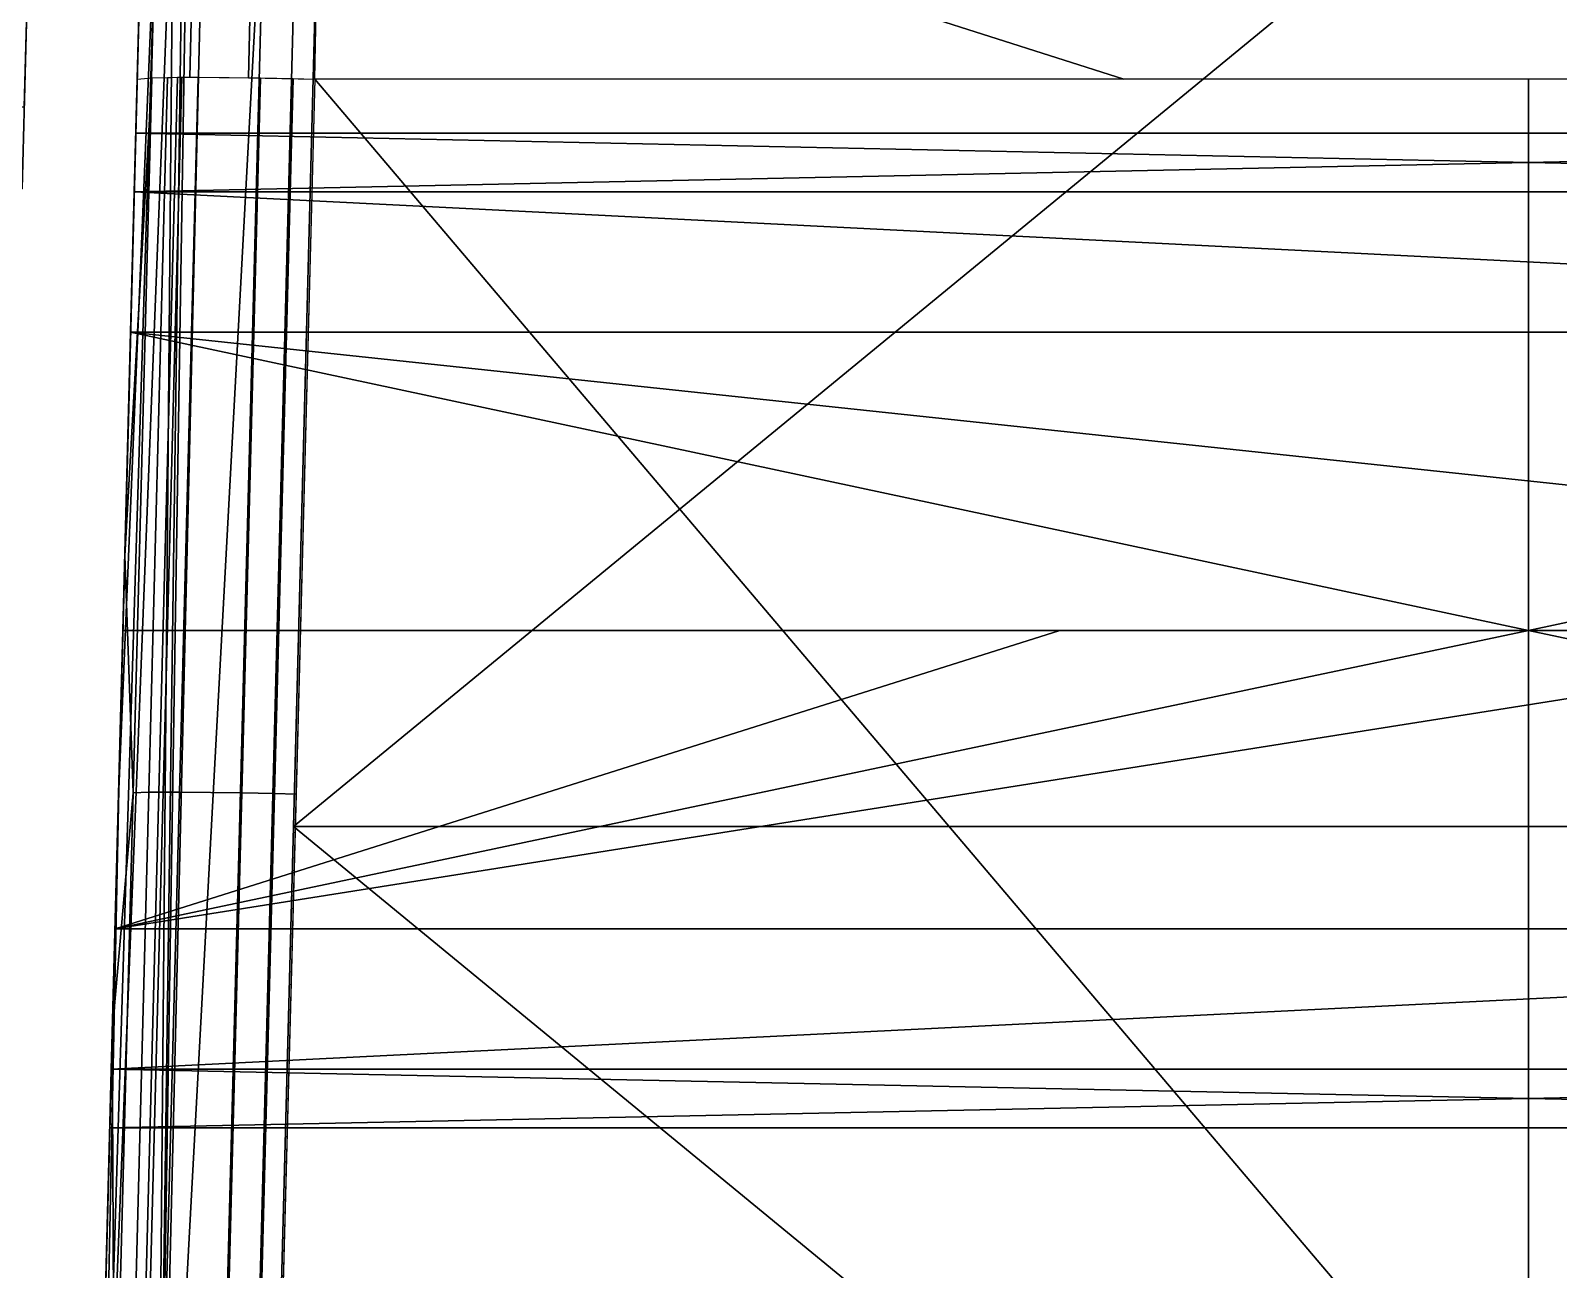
# Model space of a CAD drawing. Extents: x -16.2 to 16.1, y -17.9 to 0.1.
# Drawn here: x -4.227 to 0.076, y -10.167 to -6.679 of the extents above; entities that cross this region are included whole.
import ezdxf

# ---------------------------------------------------------------- set-up
doc = ezdxf.new("R2010")
doc.units = 0
doc.header["$MEASUREMENT"] = 0
doc.layers.add('Pux Jalapa', color=255, linetype='CONTINUOUS')

msp = doc.modelspace()

# ---------------------------------------------------------------- linework, layer by layer
at = {"layer": 'Pux Jalapa'}
for points in [[(-12.1304, -6.8943, -7.3802), (-12.3144, 0.1319, -7.5642), (-4.1789, -4.3812, -7.4461)], [(-4.2508, -7.1246, 7.3742), (-4.1521, -3.355, 7.4729), (-12.2182, -3.5435, 7.468)], [(-4.2448, -6.8943, -7.3802), (-12.1304, -6.8943, -7.3802), (-4.1789, -4.3812, -7.4461)], [(-3.9264, -6.8157, 6.6702), (-3.8881, -5.355, 5.1708), (-3.9304, -6.9681, 4.0191)], [(-3.8881, -5.355, 5.1708), (-3.9086, -6.138, 2.7205), (-3.9304, -6.9681, 4.0191)], [(-3.9264, -6.8157, 6.6702), (-3.8993, -5.7805, 6.2174), (-3.8881, -5.355, 5.1708)], [(-4.2119, -5.6377, -7.4131), (-4.2448, -6.8943, -7.3802), (-4.2357, -6.5474, -5.6483)], [(-4.2508, -7.1246, 7.3742), (-4.2179, -5.8681, 7.4071), (-4.2357, -6.5474, 5.6752)], [(-3.5635, -6.0681, -7.8171), (-3.7131, -11.7842, -10.3349), (-3.6216, -11.7782, -10.354), (-3.4719, -6.062, -7.8363)], [(-3.4719, -6.062, -7.8363), (-3.6216, -11.7782, -10.354), (-3.5614, -11.778, -10.358), (-3.4117, -6.0619, -7.8402)], [(-0.0087, -6.0619, -7.8402), (-3.4117, -6.0619, -7.8402), (-3.4866, -8.9199, -9.0991)], [(3.4692, -8.9199, -9.0991), (-0.0087, -6.0619, -7.8402), (-3.4866, -8.9199, -9.0991)], [(3.4692, -8.9199, -9.0991), (3.3944, -6.0619, -7.8402), (-0.0087, -6.0619, -7.8402)], [(-3.8743, -11.8155, -10.2542), (-3.7131, -11.7842, -10.3349), (-3.5635, -6.0681, -7.8171)], [(-3.5635, -6.0681, -7.8171), (-3.7368, -6.1032, -7.727), (-3.8743, -11.8155, -10.2542)], [(-3.7368, -6.1032, -7.727), (-3.7837, -6.1206, -7.6847), (-3.8743, -11.8155, -10.2542)], [(-1.148, -6.8157, 7.1701), (-3.4265, -6.8157, 7.1701), (-3.4124, -6.0941, 7.0149)], [(1.1306, -6.8157, 7.1701), (-1.148, -6.8157, 7.1701), (-3.4124, -6.0941, 7.0149)], [(3.395, -6.0941, 7.0149), (1.1306, -6.8157, 7.1701), (-3.4124, -6.0941, 7.0149)], [(-4.0319, -11.4302, -9.7982), (-3.8743, -11.8155, -10.2542), (-3.8245, -6.1407, -7.6367)], [(-3.8245, -6.1407, -7.6367), (-3.8688, -6.1718, -7.5634), (-4.0319, -11.4302, -9.7982)], [(-3.9086, -6.138, 2.7205), (-3.9291, -6.9211, 2.7205), (-3.9304, -6.9681, 4.0191)], [(-3.9291, -6.9211, -3.5103), (-3.9086, -6.138, -3.5103), (-3.9086, -6.138, -5.5872), (-3.9291, -6.9211, -5.5872)], [(-3.9291, -6.9211, -1.4334), (-3.9086, -6.138, -1.4334), (-3.9086, -6.138, -3.5103), (-3.9291, -6.9211, -3.5103)], [(-3.9291, -6.9211, 0.6436), (-3.9086, -6.138, 0.6436), (-3.9086, -6.138, -1.4334), (-3.9291, -6.9211, -1.4334)], [(-3.9291, -6.9211, 2.7205), (-3.9086, -6.138, 2.7205), (-3.9086, -6.138, 0.6436), (-3.9291, -6.9211, 0.6436)], [(-3.9291, -6.9211, -5.5872), (-3.9086, -6.138, -5.5872), (-3.9116, -6.2503, -7.3826)], [(-3.7837, -6.1206, -7.6847), (-3.7962, -6.1262, -7.6712), (-3.8743, -11.8155, -10.2542)], [(-3.7962, -6.1262, -7.6712), (-3.8245, -6.1407, -7.6367), (-3.8743, -11.8155, -10.2542)], [(-3.8688, -6.1718, -7.5634), (-3.9787, -8.8158, -8.5126), (-4.0319, -11.4302, -9.7982)], [(-3.9116, -6.2503, -7.3826), (-3.9787, -8.8158, -8.5126), (-3.8688, -6.1718, -7.5634)], [(-3.9116, -6.2503, -7.3826), (-3.9451, -7.5331, -7.9476), (-3.9291, -6.9211, -7.6641)], [(-3.9291, -6.9211, -7.6641), (-3.9291, -6.9211, -5.5872), (-3.9116, -6.2503, -7.3826)], [(-3.7696, -6.4556, 6.9807), (-3.778, -6.8103, 7.0254), (-3.6129, -6.8118, 7.1339), (-3.6049, -6.4362, 7.0868)], [(-3.6049, -6.4362, 7.0868), (-3.6129, -6.8118, 7.1339), (-3.4265, -6.8157, 7.1701), (-3.419, -6.4331, 7.1229)], [(-3.9188, -6.5287, 6.6348), (-3.9264, -6.8157, 6.6702), (-3.8864, -6.8117, 6.8658), (-3.8781, -6.4874, 6.8252)], [(-3.8781, -6.4874, 6.8252), (-3.8864, -6.8117, 6.8658), (-3.778, -6.8103, 7.0254), (-3.7696, -6.4556, 6.9807)], [(-3.9615, -8.1578, 6.7054), (-3.9264, -6.8157, 6.6702), (-3.885, -6.8116, 6.8689)], [(-3.885, -6.8116, 6.8689), (-3.9378, -8.8247, 6.9216), (-3.9615, -8.1578, 6.7054)], [(-3.9615, -8.1578, 6.7054), (-3.9264, -6.8157, 6.6702), (-3.945, -7.5281, 5.1391)], [(-3.9304, -6.9681, 4.0191), (-3.945, -7.5281, 5.1391), (-3.9264, -6.8157, 6.6702)], [(-3.9378, -8.8247, 6.9216), (-3.885, -6.8116, 6.8689), (-3.841, -6.8107, 6.9494), (-3.8937, -8.8237, 7.0021)], [(-3.8937, -8.8237, 7.0021), (-3.841, -6.8107, 6.9494), (-3.8128, -6.8104, 6.9872), (-3.8655, -8.8235, 7.0399)], [(-3.8655, -8.8235, 7.0399), (-3.8128, -6.8104, 6.9872), (-3.8005, -6.8103, 7.0016), (-3.8532, -8.8234, 7.0543)], [(-3.8532, -8.8234, 7.0543), (-3.8005, -6.8103, 7.0016), (-3.7547, -6.8104, 7.047), (-3.8074, -8.8234, 7.0997)], [(-3.8074, -8.8234, 7.0997), (-3.7547, -6.8104, 7.047), (-3.5792, -6.8124, 7.1461), (-3.6319, -8.8254, 7.1988)], [(-3.6319, -8.8254, 7.1988), (-3.5792, -6.8124, 7.1461), (-3.4871, -6.8142, 7.1663), (-3.5398, -8.8273, 7.2191)], [(-3.5398, -8.8273, 7.2191), (-3.4871, -6.8142, 7.1663), (-3.4265, -6.8157, 7.1701), (-3.4793, -8.8288, 7.2228)], [(-3.4265, -6.8157, 7.1701), (-3.532, -10.8419, 7.2755), (-0.0087, -10.8419, 7.2755)], [(-0.0087, -6.8157, 7.1701), (-3.4265, -6.8157, 7.1701), (-0.0087, -10.8419, 7.2755)], [(3.4092, -6.8157, 7.1701), (-0.0087, -6.8157, 7.1701), (-0.0087, -10.8419, 7.2755)], [(-0.0087, -10.8419, 7.2755), (3.5146, -10.8419, 7.2755), (3.4092, -6.8157, 7.1701)], [(-3.9496, -7.7041, -5.5872), (-3.9291, -6.9211, -5.5872), (-3.9291, -6.9211, -7.6641)], [(-3.9496, -7.7041, -3.5103), (-3.9291, -6.9211, -3.5103), (-3.9291, -6.9211, -5.5872), (-3.9496, -7.7041, -5.5872)], [(-3.9496, -7.7041, -1.4334), (-3.9291, -6.9211, -1.4334), (-3.9291, -6.9211, -3.5103), (-3.9496, -7.7041, -3.5103)], [(-3.9496, -7.7041, 0.6436), (-3.9291, -6.9211, 0.6436), (-3.9291, -6.9211, -1.4334), (-3.9496, -7.7041, -1.4334)], [(-3.9496, -7.7041, -5.5872), (-3.9291, -6.9211, -7.6641), (-3.9451, -7.5331, -7.9476)], [(-3.9291, -6.9211, 0.6436), (-3.9496, -7.7041, 0.6436), (-3.945, -7.5281, 2.8991)], [(-3.945, -7.5281, 2.8991), (-3.9304, -6.9681, 4.0191), (-3.9291, -6.9211, 2.7205)], [(-3.9291, -6.9211, 2.7205), (-3.9291, -6.9211, 0.6436), (-3.945, -7.5281, 2.8991)], [(-3.9347, -7.1328, 4.6779), (-3.9304, -6.9681, 4.0191), (3.9173, -7.1328, 4.6779)], [(-3.9304, -6.9681, 4.0191), (-3.9347, -7.1328, 3.3602), (3.913, -6.9681, 4.0191)], [(3.9173, -7.1328, 3.3602), (3.913, -6.9681, 4.0191), (-3.9347, -7.1328, 3.3602)], [(3.913, -6.9681, 4.0191), (3.9173, -7.1328, 4.6779), (-3.9304, -6.9681, 4.0191)], [(-3.945, -7.5281, 5.1391), (-3.9347, -7.1328, 4.6779), (3.9277, -7.5281, 5.1391)], [(-3.9347, -7.1328, 3.3602), (-3.945, -7.5281, 2.8991), (3.9277, -7.5281, 2.8991)], [(3.9277, -7.5281, 2.8991), (3.9173, -7.1328, 3.3602), (-3.9347, -7.1328, 3.3602)], [(3.9173, -7.1328, 4.6779), (3.9277, -7.5281, 5.1391), (-3.9347, -7.1328, 4.6779)], [(-0.0087, -8.3681, 5.4191), (-3.967, -8.3681, 5.4191), (-3.945, -7.5281, 5.1391)], [(-3.945, -7.5281, 2.8991), (-3.967, -8.3681, 2.6191), (3.9497, -8.3681, 2.6191)], [(-3.967, -8.3681, 2.6191), (-3.945, -7.5281, 2.8991), (-3.9496, -7.7041, 0.6436)], [(-3.945, -7.5281, 5.1391), (-3.967, -8.3681, 5.4191), (-3.9615, -8.1578, 6.7054)], [(3.9497, -8.3681, 2.6191), (3.9277, -7.5281, 2.8991), (-3.945, -7.5281, 2.8991)], [(3.9277, -7.5281, 5.1391), (-0.0087, -8.3681, 5.4191), (-3.945, -7.5281, 5.1391)], [(3.9497, -8.3681, 5.4191), (-0.0087, -8.3681, 5.4191), (3.9277, -7.5281, 5.1391)], [(-3.9451, -7.5331, -7.9476), (-3.9787, -8.8158, -8.5126), (-3.9701, -8.4872, -7.6641)], [(-3.9701, -8.4872, -7.6641), (-3.9496, -7.7041, -5.5872), (-3.9451, -7.5331, -7.9476)], [(-3.9701, -8.4872, -7.6641), (-3.9701, -8.4872, -5.5872), (-3.9496, -7.7041, -5.5872)], [(-3.9701, -8.4872, -3.5103), (-3.9496, -7.7041, -3.5103), (-3.9496, -7.7041, -5.5872), (-3.9701, -8.4872, -5.5872)], [(-3.9701, -8.4872, -1.4334), (-3.9496, -7.7041, -1.4334), (-3.9496, -7.7041, -3.5103), (-3.9701, -8.4872, -3.5103)], [(-3.9701, -8.4872, 0.6436), (-3.9496, -7.7041, 0.6436), (-3.9496, -7.7041, -1.4334), (-3.9701, -8.4872, -1.4334)], [(-3.9496, -7.7041, 0.6436), (-3.9701, -8.4872, 0.6436), (-3.967, -8.3681, 2.6191)], [(-3.9967, -9.4998, 6.7405), (-3.9615, -8.1578, 6.7054), (-3.9378, -8.8247, 6.9216)], [(-3.9967, -9.4998, 6.7405), (-3.9615, -8.1578, 6.7054), (-3.967, -8.3681, 5.4191)], [(-3.967, -8.3681, 5.4191), (-3.989, -9.2081, 5.1391), (-3.9967, -9.4998, 6.7405)], [(-3.989, -9.2081, 2.8991), (-3.967, -8.3681, 2.6191), (-3.9701, -8.4872, 0.6436)], [(-3.967, -8.3681, 2.6191), (-3.989, -9.2081, 2.8991), (-0.0087, -8.3681, 2.6191)], [(-3.989, -9.2081, 5.1391), (-3.967, -8.3681, 5.4191), (-1.3281, -8.3681, 5.4191)], [(-1.3281, -8.3681, 5.4191), (1.3108, -8.3681, 5.4191), (-3.989, -9.2081, 5.1391)], [(-0.0087, -8.3681, 2.6191), (-3.989, -9.2081, 2.8991), (3.9717, -9.2081, 2.8991)], [(3.9717, -9.2081, 5.1391), (-3.989, -9.2081, 5.1391), (1.3108, -8.3681, 5.4191)], [(3.9717, -9.2081, 2.8991), (3.9497, -8.3681, 2.6191), (-0.0087, -8.3681, 2.6191)], [(-3.9906, -9.2702, -5.5872), (-3.9701, -8.4872, -5.5872), (-3.9701, -8.4872, -7.6641), (-3.9906, -9.2702, -7.6641)], [(-3.9906, -9.2702, -3.5103), (-3.9701, -8.4872, -3.5103), (-3.9701, -8.4872, -5.5872), (-3.9906, -9.2702, -5.5872)], [(-3.9906, -9.2702, -1.4334), (-3.9701, -8.4872, -1.4334), (-3.9701, -8.4872, -3.5103), (-3.9906, -9.2702, -3.5103)], [(-3.9906, -9.2702, 0.6436), (-3.9701, -8.4872, 0.6436), (-3.9701, -8.4872, -1.4334), (-3.9906, -9.2702, -1.4334)], [(-3.9906, -9.2702, -7.6641), (-3.9701, -8.4872, -7.6641), (-3.9787, -8.8158, -8.5126)], [(-3.9701, -8.4872, 0.6436), (-3.9906, -9.2702, 0.6436), (-3.989, -9.2081, 2.8991)], [(-3.9787, -8.8158, -8.5126), (-4.0459, -11.3812, -9.6426), (-4.0319, -11.4302, -9.7982)], [(-3.9787, -8.8158, -8.5126), (-4.0123, -10.0985, -9.0776), (-3.9906, -9.2702, -7.6641)], [(-3.9378, -8.8247, 6.9216), (-3.9905, -10.8378, 6.9744), (-3.9967, -9.4998, 6.7405)], [(-3.9905, -10.8378, 6.9744), (-3.9378, -8.8247, 6.9216), (-3.8937, -8.8237, 7.0021), (-3.9464, -10.8368, 7.0548)], [(-3.9464, -10.8368, 7.0548), (-3.8937, -8.8237, 7.0021), (-3.8655, -8.8235, 7.0399), (-3.9182, -10.8366, 7.0926)], [(-3.9182, -10.8366, 7.0926), (-3.8655, -8.8235, 7.0399), (-3.8532, -8.8234, 7.0543), (-3.9059, -10.8365, 7.107)], [(-3.9059, -10.8365, 7.107), (-3.8532, -8.8234, 7.0543), (-3.8074, -8.8234, 7.0997), (-3.8601, -10.8365, 7.1525)], [(-3.8601, -10.8365, 7.1525), (-3.8074, -8.8234, 7.0997), (-3.6319, -8.8254, 7.1988), (-3.6846, -10.8385, 7.2515)], [(-3.6846, -10.8385, 7.2515), (-3.6319, -8.8254, 7.1988), (-3.5398, -8.8273, 7.2191), (-3.5925, -10.8404, 7.2718)], [(-3.5925, -10.8404, 7.2718), (-3.5398, -8.8273, 7.2191), (-3.4793, -8.8288, 7.2228), (-3.532, -10.8419, 7.2755)], [(-3.4866, -8.9199, -9.0991), (-3.5614, -11.778, -10.358), (-0.0087, -11.778, -10.358)], [(-0.0087, -11.778, -10.358), (3.4692, -8.9199, -9.0991), (-3.4866, -8.9199, -9.0991)], [(3.5441, -11.778, -10.358), (3.4692, -8.9199, -9.0991), (-0.0087, -11.778, -10.358)], [(-3.989, -9.2081, 5.1391), (-4.0037, -9.7681, 4.0191), (-4.0111, -10.0533, 4.7974)], [(-4.0037, -9.7681, 4.0191), (-3.989, -9.2081, 2.8991), (-4.0111, -10.0533, 2.7205)], [(-3.9906, -9.2702, 0.6436), (-4.0111, -10.0533, 2.7205), (-3.989, -9.2081, 2.8991)], [(-4.0111, -10.0533, 4.7974), (-3.9967, -9.4998, 6.7405), (-3.989, -9.2081, 5.1391)], [(-3.989, -9.2081, 2.8991), (-3.9994, -9.6034, 3.3602), (3.9717, -9.2081, 2.8991)], [(-3.9994, -9.6034, 4.6779), (-3.989, -9.2081, 5.1391), (3.9717, -9.2081, 5.1391)], [(3.9717, -9.2081, 5.1391), (3.982, -9.6034, 4.6779), (-3.9994, -9.6034, 4.6779)], [(3.982, -9.6034, 3.3602), (3.9717, -9.2081, 2.8991), (-3.9994, -9.6034, 3.3602)], [(-4.0111, -10.0533, -7.6641), (-3.9906, -9.2702, -7.6641), (-4.0123, -10.0985, -9.0776)], [(-4.0111, -10.0533, -5.5872), (-3.9906, -9.2702, -5.5872), (-3.9906, -9.2702, -7.6641), (-4.0111, -10.0533, -7.6641)], [(-4.0111, -10.0533, -3.5103), (-3.9906, -9.2702, -3.5103), (-3.9906, -9.2702, -5.5872), (-4.0111, -10.0533, -5.5872)], [(-4.0111, -10.0533, -1.4334), (-3.9906, -9.2702, -1.4334), (-3.9906, -9.2702, -3.5103), (-4.0111, -10.0533, -3.5103)], [(-4.0111, -10.0533, 0.6436), (-3.9906, -9.2702, 0.6436), (-3.9906, -9.2702, -1.4334), (-4.0111, -10.0533, -1.4334)], [(-3.9906, -9.2702, 0.6436), (-4.0111, -10.0533, 0.6436), (-4.0111, -10.0533, 2.7205)], [(-4.0318, -10.8419, 6.7757), (-3.9967, -9.4998, 6.7405), (-3.9905, -10.8378, 6.9744)], [(-4.0318, -10.8419, 6.7757), (-3.9967, -9.4998, 6.7405), (-4.0111, -10.0533, 4.7974)], [(-3.9994, -9.6034, 3.3602), (-4.0037, -9.7681, 4.0191), (3.9863, -9.7681, 4.0191)], [(-4.0037, -9.7681, 4.0191), (-3.9994, -9.6034, 4.6779), (3.982, -9.6034, 4.6779)], [(3.982, -9.6034, 4.6779), (3.9863, -9.7681, 4.0191), (-4.0037, -9.7681, 4.0191)], [(3.9863, -9.7681, 4.0191), (3.982, -9.6034, 3.3602), (-3.9994, -9.6034, 3.3602)], [(-4.0111, -10.0533, 2.7205), (-4.0111, -10.0533, 4.7974), (-4.0037, -9.7681, 4.0191)], [(-4.0111, -10.0533, 4.7974), (-4.0316, -10.8363, 4.7974), (-4.0318, -10.8419, 6.7757)], [(-4.0316, -10.8363, -5.5872), (-4.0111, -10.0533, -5.5872), (-4.0111, -10.0533, -7.6641), (-4.0316, -10.8363, -7.6641)], [(-4.0316, -10.8363, -3.5103), (-4.0111, -10.0533, -3.5103), (-4.0111, -10.0533, -5.5872), (-4.0316, -10.8363, -5.5872)], [(-4.0316, -10.8363, -1.4334), (-4.0111, -10.0533, -1.4334), (-4.0111, -10.0533, -3.5103), (-4.0316, -10.8363, -3.5103)], [(-4.0316, -10.8363, 0.6436), (-4.0111, -10.0533, 0.6436), (-4.0111, -10.0533, -1.4334), (-4.0316, -10.8363, -1.4334)], [(-4.0316, -10.8363, 2.7205), (-4.0111, -10.0533, 2.7205), (-4.0111, -10.0533, 0.6436), (-4.0316, -10.8363, 0.6436)], [(-4.0316, -10.8363, 4.7974), (-4.0111, -10.0533, 4.7974), (-4.0111, -10.0533, 2.7205), (-4.0316, -10.8363, 2.7205)], [(-4.0316, -10.8363, -7.6641), (-4.0111, -10.0533, -7.6641), (-4.0123, -10.0985, -9.0776)], [(-4.0123, -10.0985, -9.0776), (-4.0459, -11.3812, -9.6426), (-4.0316, -10.8363, -7.6641)]]:
    msp.add_3dface(points, dxfattribs=at)

doc.saveas('drawing.dxf')
